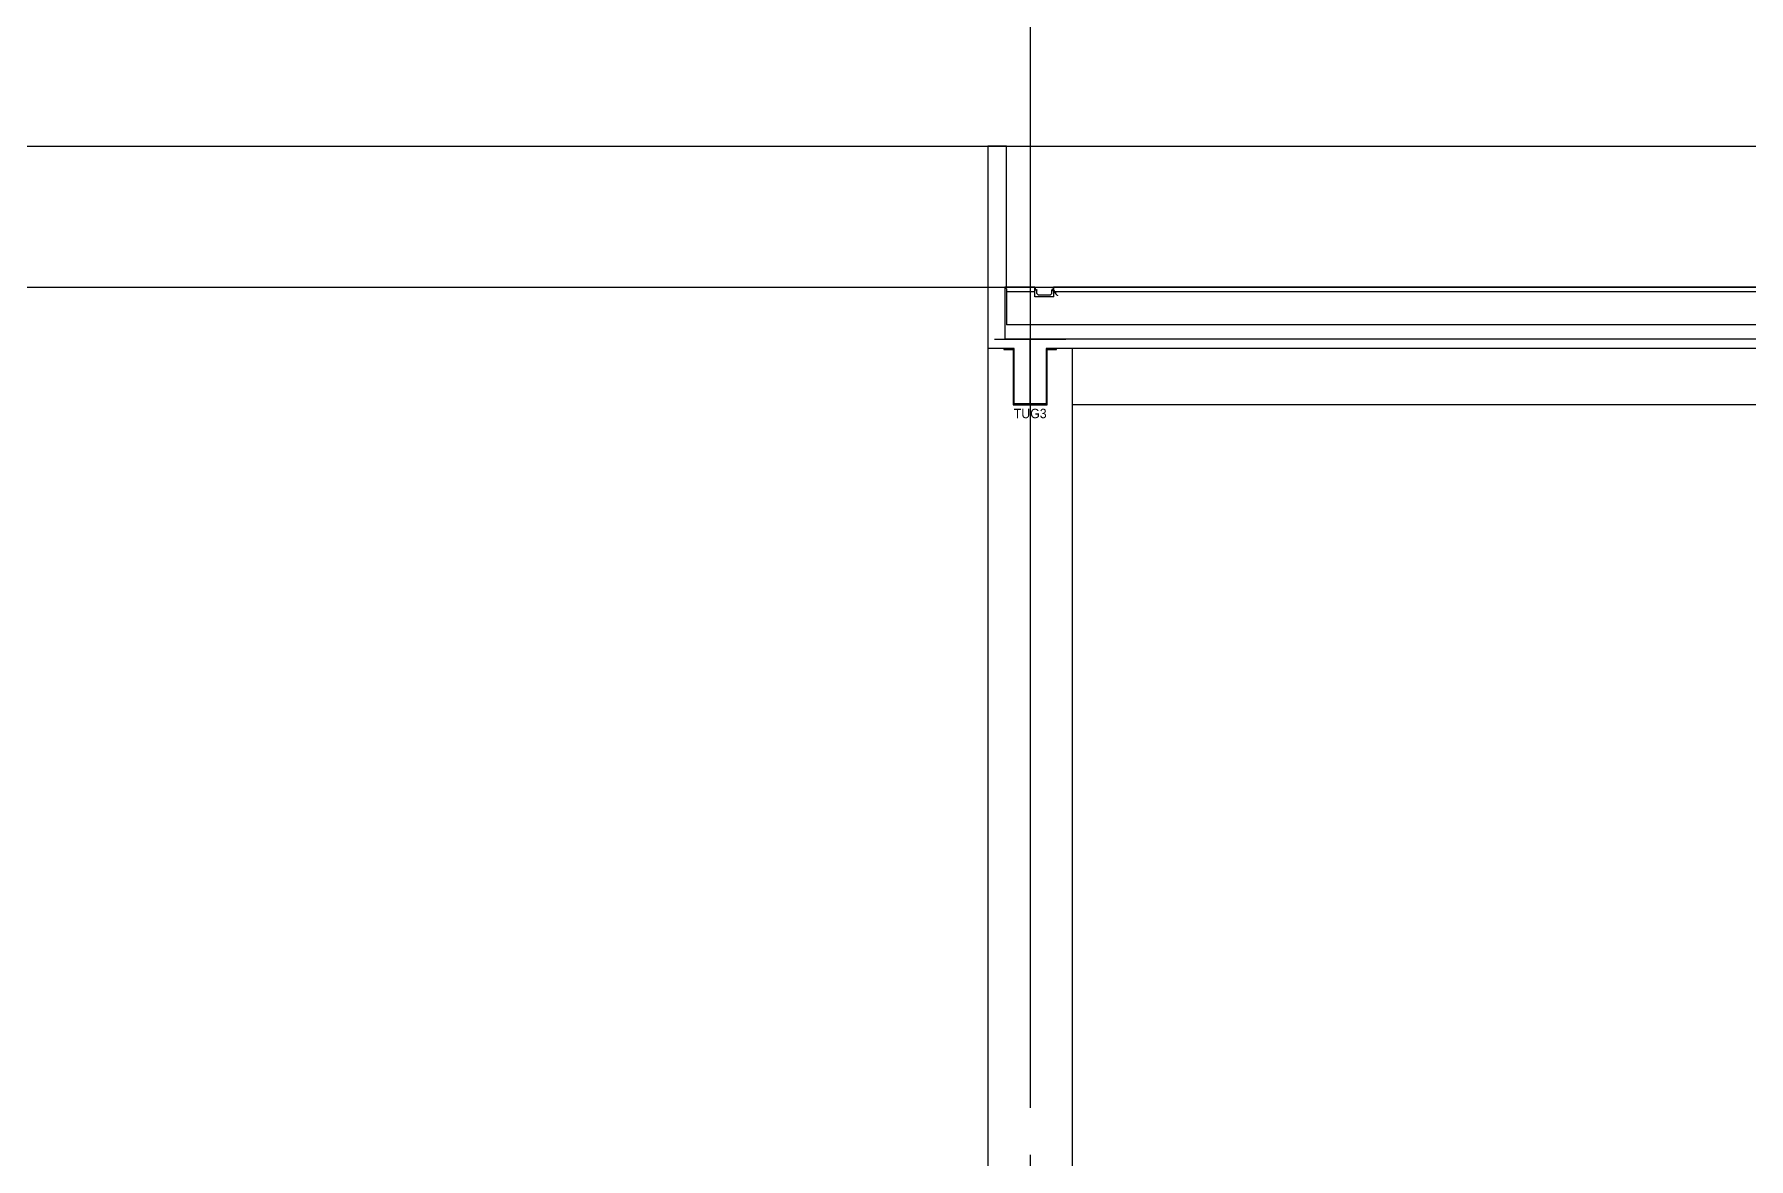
# Model space of a CAD drawing. Extents: x 152195838 to 323921156, y 365159662 to 730681027.
# Drawn here: x 161617922 to 161636144, y 365222805 to 365234751 of the extents above; entities that cross this region are included whole.
import ezdxf
from ezdxf.enums import TextEntityAlignment as Align

# ---------------------------------------------------------------- set-up
doc = ezdxf.new("R2010")
doc.units = 0
doc.header["$MEASUREMENT"] = 0
doc.linetypes.add('CEN', pattern=[63, 60, -1, 1, -1])
doc.linetypes.add('H4', pattern=[4, 2, -2])
doc.layers.get('Defpoints').update_dxf_attribs({"linetype": 'CONTINUOUS'})
for name, color, linetype in [('4', 4, 'CONTINUOUS'), ('4A.TEC CEN', 1, 'CEN'), ('4A.TEC 단열재', 252, 'CONTINUOUS'), ('4A.TEC 마감선 1', 6, 'CONTINUOUS'), ('4A.TEC 벽체 3', 4, 'CONTINUOUS'), ('6A', 6, 'H4'), ('ELE', 4, 'CONTINUOUS'), ('FIN', 6, 'CONTINUOUS'), ('k-BESTO', 4, 'CONTINUOUS'), ('STL', 3, 'CONTINUOUS'), ('㈜SE&C 기둥', 2, 'CONTINUOUS'), ('㈜SE&C 벽체 1', 2, 'CONTINUOUS'), ('㈜SE&C 벽체 4', 7, 'CONTINUOUS')]:
    doc.layers.add(name, color=color, linetype=linetype)
doc.layers.add('DEFPOINT', color=135, linetype='CONTINUOUS', plot=False)
doc.styles.add('돋움', font='')
doc.styles.get('돋움').set_extended_font_data('돋움')

# ---------------------------------------------------------------- blocks, each defined once
blk = doc.blocks.new('zw$BDE9')
at = {"layer": '4'}
for p, q in [((41, 0), (41, 71)), ((41, 0), (241, 0)), ((241, 0), (241, 71))]:
    blk.add_line(p, q, dxfattribs=at)
at = {"layer": '6A'}
for p, q in [((41, 71), (0, 10)), ((43, 66), (5, 10)), ((61, 71), (41, 71)), ((61, 66), (43, 66))]:
    blk.add_line(p, q, dxfattribs=at)
at = {"layer": 'FIN'}
for p, q in [((61, 34), (61, 71)), ((76, 20), (61, 34)), ((206, 20), (76, 20)), ((221, 35), (206, 20)), ((221, 35), (221, 71))]:
    blk.add_line(p, q, dxfattribs=at)
at = {"layer": 'STL'}
for points in [[(41, 100), (42, 100, -0.414214), (45, 97), (45, 75), (58, 75, -0.414214), (61, 72), (61, 71), (41, 71)], [(241, 100), (239, 100, 0.414214), (237, 97), (237, 75), (223, 75, 0.414214), (221, 72), (221, 71), (241, 71)]]:
    blk.add_lwpolyline(points, format="xyb", close=True, dxfattribs=at)
blk = doc.blocks.new('A$C41129959')
at = {"layer": '4A.TEC 마감선 1'}
for p, q in [((20, 450), (0, 435)), ((0, 435), (0, 50))]:
    blk.add_line(p, q, dxfattribs=at)
at = {"layer": '㈜SE&C 벽체 1'}
blk.add_lwpolyline([(0, 450), (20, 450), (20, -100)], dxfattribs=at)
blk = doc.blocks.new('A$Cd58d5578')
at = {"layer": 'Defpoints'}
for p, q in [((0, 864), (760, 864)), ((380, 164), (380, 864))]:
    blk.add_line(p, q, dxfattribs=at)
at = {"layer": 'k-BESTO'}
for p, q in [((100, 764), (100, 754)), ((210, 764), (100, 764)), ((100, 764), (100, 764)), ((100, 754), (200, 754)), ((200, 754), (200, 164)), ((210, 174), (210, 764)), ((660, 764), (550, 764)), ((550, 764), (550, 174)), ((560, 164), (560, 754)), ((560, 754), (660, 754)), ((660, 754), (660, 764)), ((200, 164), (560, 164)), ((550, 174), (210, 174))]:
    blk.add_line(p, q, dxfattribs=at)
at = {"layer": 'DEFPOINT', "linetype": 'ByBlock', "style": '돋움'}
blk.add_text('TUG3', height=100, dxfattribs=at).set_placement((206, 73), align=Align.MIDDLE_LEFT)
blk = doc.blocks.new('dwgCCD2')
at = {"layer": '4A.TEC 단열재'}
blk.add_line((77713, 9600), (213, 9600), dxfattribs=at)
at = {"layer": '4A.TEC 마감선 1', "color": 6, "ltscale": 0.5}
for p, q in [((513, 10000), (213, 10000)), ((513, 9950), (213, 9950)), ((77213, 10000), (713, 10000)), ((77213, 9950), (713, 9950))]:
    blk.add_line(p, q, dxfattribs=at)
at = {"layer": '㈜SE&C 기둥', "color": 8, "ltscale": 0.5}
for points in [[(13, 9350), (13, 0)], [(913, 0), (913, 9350)]]:
    blk.add_lwpolyline(points, dxfattribs=at)
at = {"layer": '㈜SE&C 벽체 1'}
for p, q in [((293, 9350), (13, 9350)), ((77733, 9450), (193, 9450)), ((11293, 9350), (633, 9350))]:
    blk.add_line(p, q, dxfattribs=at)
blk.add_lwpolyline([(213, 10000), (213, 11500), (13, 11500), (13, 9350)], dxfattribs=at)
at = {"layer": '㈜SE&C 벽체 4'}
blk.add_line((11013, 8750), (913, 8750), dxfattribs=at)
at = {"layer": '4A.TEC 마감선 1', "xscale": -1}
blk.add_blockref('zw$BDE9', (754, 9900), dxfattribs=at)
at = {"layer": '4A.TEC 벽체 3', "linetype": 'Continuous', "xscale": -1}
blk.add_blockref('A$C41129959', (213, 9550), dxfattribs=at)
at = {"layer": 'ELE'}
blk.add_blockref('A$Cd58d5578', (83, 8586), dxfattribs=at)

msp = doc.modelspace()

# ---------------------------------------------------------------- linework, layer by layer
at = {"layer": '4A.TEC CEN', "color": 8, "ltscale": 500}
for p, q in [((161553434.11, 365233563.33), (161784798.99, 365233563.33)), ((161553434.11, 365232063.33), (161784798.99, 365232063.33))]:
    msp.add_line(p, q, dxfattribs=at)
at = {"layer": '4A.TEC CEN', "color": 8, "ltscale": 500, "flags": 128}
msp.add_lwpolyline([(161628506.94, 365253346.04), (161628506.94, 365183761.87)], dxfattribs=at)

# ---------------------------------------------------------------- block references
at = {"layer": 'ELE'}
msp.add_blockref('dwgCCD2', (161628044.2, 365222063.33), dxfattribs=at)

doc.saveas('drawing.dxf')
